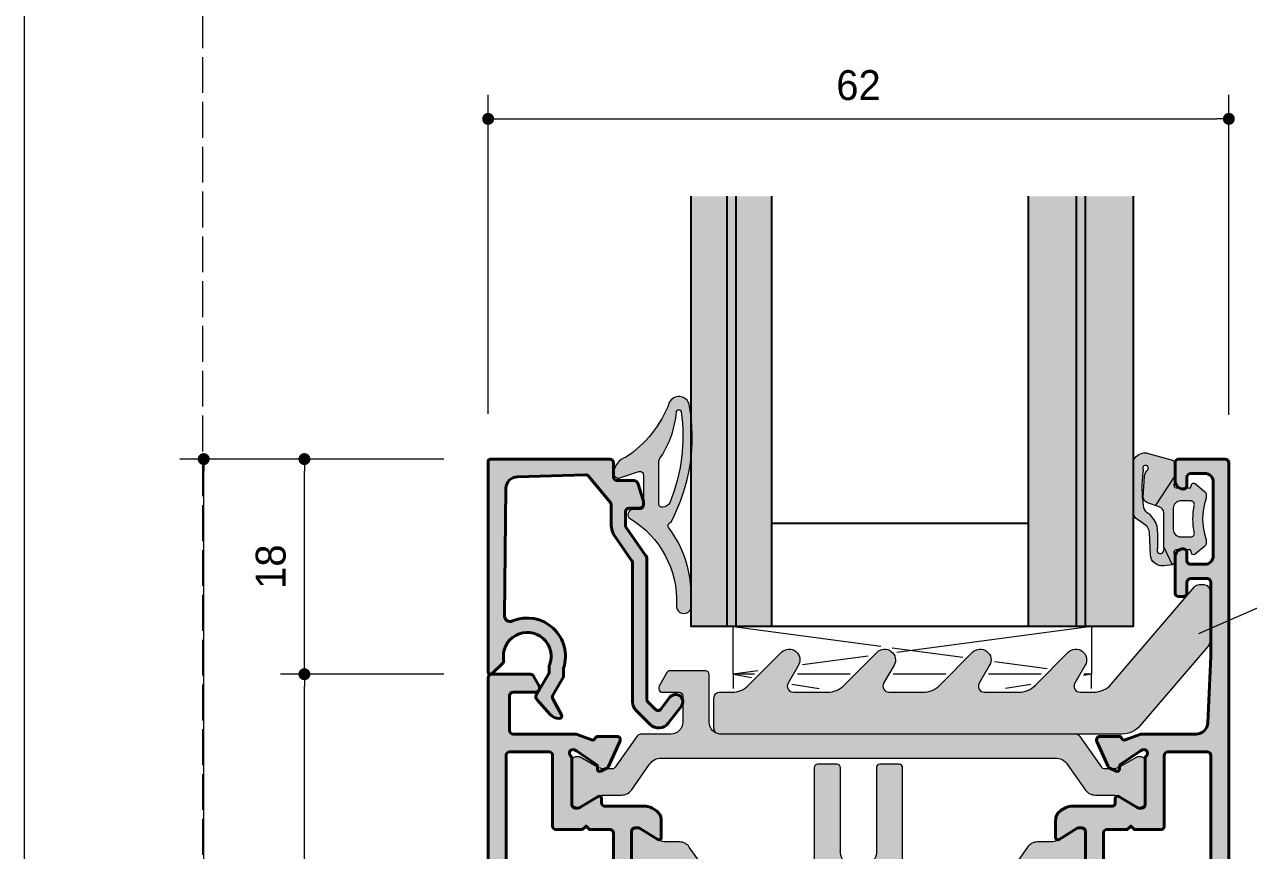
# Model space of a CAD drawing. Header units: millimetres. Extents: x -576 to 4430, y -1196 to 2690.
# Drawn here: x 260 to 362.5, y -1048.1 to -979 of the extents above; entities that cross this region are included whole.
import ezdxf

# ---------------------------------------------------------------- set-up
doc = ezdxf.new("R2010")
doc.units = ezdxf.units.MM
doc.header["$LTSCALE"] = 0.25
doc.header["$MEASUREMENT"] = 0
doc.linetypes.add('ACAD_ISO02W100', pattern=[15, 12, -3])
doc.layers.get('0').update_dxf_attribs({"lineweight": 5})
doc.layers.get('Defpoints').update_dxf_attribs({"lineweight": 5})
for name, color, linetype, lineweight in [('01_Accessories', 102, 'Continuous', 9), ('01_Aluminum', 4, 'Continuous', 40), ('01_Dimension', 251, 'Continuous', 9), ('01_Fill Glass', 254, 'Continuous', 0), ('01_Fill Plastic', 253, 'Continuous', 0), ('01_Fill Polyamide', 10, 'Continuous', 0), ('01_Glazing', 6, 'Continuous', 25), ('01_Plastic', 3, 'Continuous', 20), ('01_Polyamide', 201, 'Continuous', 20)]:
    doc.layers.add(name, color=color, linetype=linetype, lineweight=lineweight)
doc.layers.add('01_Fill 2°material', color=7, linetype='Continuous', lineweight=0, true_color=0xbfbfbf)
doc.layers.add('01_Fill Aluminum', color=7, linetype='Continuous', lineweight=0, true_color=0xdcdcdc)
doc.layers.add('02_Block Frame', color=7, linetype='Continuous', lineweight=5, true_color=0xe2001a, plot=False)
doc.layers.add('GOMMA', color=3, linetype='Continuous')
doc.layers.add('VETRO', color=6, linetype='Continuous')
doc.styles.add('Aluk Text', font='GOTHIC.TTF')
doc.dimstyles.new('ALUK Manual 1-1', dxfattribs={"dimtxt": 2.5, "dimasz": 1, "dimexe": 2, "dimexo": 4, "dimgap": 1.5, "dimtad": 3, "dimdec": 1, "dimdsep": 46, "dimtxsty": 'Aluk Text', "dimblk": 'DOT', "dimcen": 0, "dimclrd": 256, "dimclre": 256, "dimclrt": 2, "dimaunit": 1, "dimadec": 0, "dimazin": 0, "dimtfac": 0.7, "dimtdec": 1, "dimtmove": 0, "dimatfit": 3, "dimldrblk": 'DOT', "dimfxl": 1, "dimtolj": 2, "dimlwd": -1, "dimlwe": -1, "dimarcsym": 0})

# ---------------------------------------------------------------- blocks, each defined once
blk = doc.blocks.new('U10140')
at = {"layer": '01_Fill Aluminum', "ltscale": 0.25}
h = blk.add_hatch(color=256, dxfattribs=at)
h.dxf.hatch_style = 1
h.paths.add_polyline_path([(28.2, -8.5), (27.9, -8.2), (28.2, -7.9), (28.2, -2.75, -0.400839), (29.15, -1.75), (34.7, -1.5), (35.4, -1.5, -0.414214), (35.7, -1.8), (35.7, -3.7, 0.414214), (36, -4), (38.1, -4, 0.414214), (38.4, -3.7), (38.4, -3, 0.414214), (38.1, -2.7), (37.2, -2.7, -0.414214), (36.9, -2.4), (36.9, -1.8, -0.414214), (37.2, -1.5), (53.7, -1.5, -0.414214), (54, -1.8), (54, -2.4, -0.414214), (53.7, -2.7), (52.8, -2.7, 0.414214), (52.5, -3), (52.5, -3.7, 0.414214), (52.8, -4), (56.4, -4, 0.414214), (56.7, -3.7), (56.7, -3.3, 0.414214), (56.4, -3), (55.5, -3, -0.414214), (55.2, -2.7), (55.2, -2, -0.414214), (55.5, -1.7), (56.25, -1.7, 0.267949), (56.51, -1.55, -0.267949), (56.77, -1.4), (61.23, -1.4, -0.267949), (61.49, -1.55, 0.267949), (61.75, -1.7), (62.5, -1.7, -0.414214), (62.8, -2), (62.8, -2.7, -0.414214), (62.5, -3), (61.6, -3, 0.414214), (61.3, -3.3), (61.3, -3.7, 0.414214), (61.6, -4), (63.7, -4, 0.414214), (64, -3.7), (64, -0.5, 0.414214), (63.5, 0), (0.3, 0, 0.414214), (0, -0.3), (0, -3.55, 0.267949), (0.15, -3.81), (0.93, -4.26, 0.131652), (1.08, -4.3, 0.569051), (1.5, -4), (1.5, -2.1, -0.414214), (1.8, -1.8), (4.7, -1.8, -0.414214), (5, -2.1), (5, -7.27, 0.086513), (5.02, -7.37), (5.49, -8.67, -0.392793), (5.36, -8.97), (5.34, -8.97, 0.294413), (5.21, -9.19), (5.2, -10.76, 0.548619), (5.62, -11.04), (7.73, -10.09, 0.177976), (7.87, -9.95), (8.11, -9.44, 0.717549), (7.87, -9.15, -0.329769), (7.53, -9.03), (6.41, -7.4), (6.33, -7.22, -0.855531), (6.82, -6.9, 0.213411), (7.05, -7), (10.9, -7, -0.414214), (11.2, -7.3), (11.2, -7.61), (10.23, -9.2, 0.585524), (10.4, -9.5), (10.75, -9.5, -0.414214), (11.05, -9.8), (11.05, -13.21, 0.181148), (11.3, -13.87, 0.307022), (12.22, -14.5), (13.65, -14.5, 0.585524), (13.82, -14.2), (12.85, -12.61), (12.85, -12.3, -0.414214), (13.15, -12), (17, -12, 0.213411), (17.23, -11.9, -0.85546), (17.72, -12.22), (17.64, -12.4), (16.52, -14.03, -0.267949), (16.25, -14.16), (16.13, -14.15, 0.57735), (15.94, -14.44), (16.18, -14.95, 0.177976), (16.32, -15.09), (18.43, -16.04, 0.544467), (18.85, -15.76), (18.84, -14.19, 0.303984), (18.7, -13.97, -0.402738), (18.56, -13.67), (19.09, -12.2, -0.316363), (19.38, -12), (26.2, -12, -0.414214), (26.7, -12.5, 0.414214), (27.2, -13), (27.7, -13, 0.414214), (28.2, -12.5)])
h.paths.add_polyline_path([(26.4, -10.5), (13.3, -10.5, -0.414214), (13, -10.2), (13, -8.5), (12.7, -8.2), (13, -7.9), (13, -5.7, 0.414214), (12.7, -5.4), (6.8, -5.4, -0.414214), (6.5, -5.1), (6.5, -1.8, -0.414214), (6.8, -1.5), (26.4, -1.5, -0.414214), (26.7, -1.8), (26.7, -10.2, -0.414214)], flags=16)
h.paths.add_polyline_path([(64, -58.3, 0.414214), (63.7, -58), (61.6, -58, 0.414214), (61.3, -58.3), (61.3, -58.7, 0.414214), (61.6, -59), (62.5, -59, -0.414214), (62.8, -59.3), (62.8, -60, -0.414214), (62.5, -60.3), (61.75, -60.3, 0.267949), (61.49, -60.45, -0.267949), (61.23, -60.6), (56.77, -60.6, -0.267949), (56.51, -60.45, 0.267949), (56.25, -60.3), (55.5, -60.3, -0.414214), (55.2, -60), (55.2, -59.3, -0.414214), (55.5, -59), (56.4, -59, 0.414214), (56.7, -58.7), (56.7, -58.3, 0.414214), (56.4, -58), (52.8, -58, 0.414214), (52.5, -58.3), (52.5, -59, 0.414214), (52.8, -59.3), (53.7, -59.3, -0.414214), (54, -59.6), (54, -60.2, -0.414214), (53.7, -60.5), (37.2, -60.5, -0.414214), (36.9, -60.2), (36.9, -59.6, -0.414214), (37.2, -59.3), (38.1, -59.3, 0.414214), (38.4, -59), (38.4, -58.3, 0.414214), (38.1, -58), (36, -58, 0.414214), (35.7, -58.3), (35.7, -60.2, -0.414214), (35.4, -60.5), (34.7, -60.5), (29.15, -60.25, -0.400839), (28.2, -59.25), (28.2, -54.1), (27.9, -53.8), (28.2, -53.5), (28.2, -49.5, 0.414214), (27.7, -49), (27.2, -49, 0.414214), (26.7, -49.5, -0.414214), (26.2, -50), (19.38, -50, -0.316363), (19.09, -49.8), (18.56, -48.33, -0.392793), (18.69, -48.03), (18.7, -48.03, 0.294413), (18.84, -47.81), (18.85, -46.24, 0.548619), (18.43, -45.96), (16.32, -46.91, 0.177976), (16.18, -47.05), (15.94, -47.56, 0.717549), (16.18, -47.85, -0.329769), (16.52, -47.97), (17.64, -49.6), (17.72, -49.78, -0.855531), (17.23, -50.1, 0.213411), (17, -50), (13.15, -50, -0.414214), (12.85, -49.7), (12.85, -49.39), (13.82, -47.8, 0.585524), (13.65, -47.5), (12.22, -47.5, 0.307022), (11.3, -48.13, 0.181148), (11.05, -48.79), (11.05, -52.2, -0.414214), (10.75, -52.5), (10.4, -52.5, 0.585524), (10.23, -52.8), (11.2, -54.39), (11.2, -54.7, -0.414214), (10.9, -55), (7.05, -55, 0.213411), (6.82, -55.1, -0.85546), (6.33, -54.78), (6.41, -54.6), (7.53, -52.97, -0.267949), (7.8, -52.84), (7.92, -52.85, 0.57735), (8.11, -52.56), (7.87, -52.05, 0.177976), (7.73, -51.91), (5.62, -50.96, 0.544467), (5.2, -51.24), (5.21, -52.81, 0.303984), (5.35, -53.03, -0.402738), (5.49, -53.33), (5.02, -54.63, 0.086513), (5, -54.73), (5, -59.25, -0.400839), (4.05, -60.25), (-1.5, -60.5), (-7.7, -60.5, -0.414214), (-8, -60.2), (-8, -58.8, -0.414214), (-7.7, -58.5), (-6.8, -58.5, 0.414214), (-6.5, -58.2), (-6.5, -57.8, 0.414214), (-6.8, -57.5), (-9.8, -57.5, 0.414214), (-10.5, -58.2, 0.414214), (-10.2, -58.5), (-9.5, -58.5, -0.414214), (-9.2, -58.8), (-9.2, -60, -0.414214), (-9.9, -60.7), (-16.1, -60.7, -0.414214), (-16.8, -60), (-16.8, -58.8, -0.414214), (-16.5, -58.5), (-15.8, -58.5, 0.414214), (-15.5, -58.2, 0.414214), (-16.2, -57.5), (-17.7, -57.5, 0.414214), (-18, -57.8), (-18, -61.7, 0.414214), (-17.7, -62), (63.5, -62, 0.414214), (64, -61.5)])
h.paths.add_polyline_path([(26.4, -60.5), (6.8, -60.5, -0.414214), (6.5, -60.2), (6.5, -56.9, -0.414214), (6.8, -56.6), (12.7, -56.6, 0.414214), (13, -56.3), (13, -54.1), (12.7, -53.8), (13, -53.5), (13, -51.8, -0.414214), (13.3, -51.5), (26.4, -51.5, -0.414214), (26.7, -51.8), (26.7, -60.2, -0.414214)], flags=16)
at = {"layer": '01_Fill Polyamide', "ltscale": 0.25}
h = blk.add_hatch(color=256, dxfattribs=at)
h.dxf.hatch_style = 1
h.paths.add_polyline_path([(7.01, -14.5, -0.243523), (7.52, -13.52), (9.69, -11.99, 0.243523), (10.11, -11.17), (10.11, -9.71, -0.131571), (10.27, -9.11), (11.08, -7.71, 0.131571), (11.11, -7.61), (11.11, -7.4, 0.414214), (10.71, -7), (7.31, -7, 0.414214), (6.91, -7.4), (6.91, -7.61, 0.131571), (6.94, -7.71), (7.75, -9.11, -0.131571), (7.91, -9.71), (7.91, -10.4, -0.243523), (7.78, -10.64), (5.22, -12.45, 0.243523), (5.01, -12.86), (5.01, -15.3, -0.414214), (4.01, -16.3), (1.81, -16.3, -0.414214), (1.51, -16), (1.51, -14.6, 0.474297), (1.15, -14.31, 0.183081), (0.94, -14.34), (-0.14, -14.96, 0.267949), (-0.29, -15.22), (-0.29, -18.2, 0.414214), (0.01, -18.5), (4.01, -18.5, -0.414214), (5.01, -19.5), (5.01, -49.14, 0.243523), (5.22, -49.55), (7.78, -51.36, -0.243523), (7.91, -51.6), (7.91, -52.29, -0.131571), (7.75, -52.89), (6.94, -54.29, 0.131571), (6.91, -54.39), (6.91, -54.6, 0.414214), (7.31, -55), (10.71, -55, 0.414214), (11.11, -54.6), (11.11, -54.39, 0.131571), (11.08, -54.29), (10.27, -52.89, -0.131571), (10.11, -52.29), (10.11, -50.83, 0.243523), (9.69, -50.01), (7.52, -48.48, -0.243523), (7.01, -47.5)])
h = blk.add_hatch(color=256, dxfattribs=at)
h.dxf.hatch_style = 1
h.paths.add_polyline_path([(18.93, -18.07, 0.243523), (18.51, -17.25), (16.16, -15.59, -0.243523), (16.03, -15.35), (16.03, -14.89, -0.131571), (16.2, -14.29), (17.11, -12.71, 0.131571), (17.13, -12.61), (17.13, -12.4, 0.414214), (16.73, -12), (13.33, -12, 0.414214), (12.93, -12.4), (12.93, -12.61, 0.131571), (12.96, -12.71), (13.87, -14.29, -0.131571), (14.03, -14.89), (14.03, -16.02, 0.243523), (14.46, -16.84), (16.61, -18.36, -0.243523), (17.03, -19.17), (17.03, -26.3, -0.414214), (16.03, -27.3), (7.83, -27.3, 0.414214), (7.53, -27.6), (7.53, -29.2, 0.414214), (7.83, -29.5), (14.93, -29.5, -0.414214), (15.93, -30.5), (15.93, -31.5, -0.414214), (14.93, -32.5), (7.83, -32.5, 0.414214), (7.53, -32.8), (7.53, -34.4, 0.414214), (7.83, -34.7), (16.03, -34.7, -0.414214), (17.03, -35.7), (17.03, -42.83, -0.243523), (16.61, -43.64), (14.46, -45.16, 0.243523), (14.03, -45.98), (14.03, -47.11, -0.131571), (13.87, -47.71), (12.96, -49.29, 0.131571), (12.93, -49.39), (12.93, -49.6, 0.414214), (13.33, -50), (16.73, -50, 0.414214), (17.13, -49.6), (17.13, -49.39, 0.131571), (17.11, -49.29), (16.2, -47.71, -0.131571), (16.03, -47.11), (16.03, -46.65, -0.243523), (16.16, -46.41), (18.51, -44.75, 0.243523), (18.93, -43.93), (18.93, -31.38, 0.198912), (18.91, -31.31), (18.66, -31.07, -0.414214), (18.66, -30.93), (18.91, -30.69, 0.198912), (18.93, -30.62)])
at = {"layer": '01_Aluminum'}
for points in [[(38.4, -3, 0.414214), (38.1, -2.7), (37.2, -2.7, -0.414214), (36.9, -2.4), (36.9, -1.8, -0.414214), (37.2, -1.5), (53.7, -1.5, -0.414214), (54, -1.8), (54, -2.4, -0.414214), (53.7, -2.7), (52.8, -2.7, 0.414214), (52.5, -3), (52.5, -3.7, 0.414214), (52.8, -4), (56.4, -4, 0.414214), (56.7, -3.7), (56.7, -3.3, 0.414214), (56.4, -3), (55.5, -3, -0.414214), (55.2, -2.7), (55.2, -2, -0.414214), (55.5, -1.7), (56.25, -1.7, 0.267949), (56.51, -1.55, -0.267949), (56.77, -1.4), (61.23, -1.4, -0.267949), (61.49, -1.55, 0.267949), (61.75, -1.7), (62.5, -1.7, -0.414214), (62.8, -2), (62.8, -2.7, -0.414214), (62.5, -3), (61.6, -3, 0.414214), (61.3, -3.3), (61.3, -3.7, 0.414214), (61.6, -4), (63.7, -4, 0.414214), (64, -3.7), (64, -0.5, 0.414214), (63.5, 0), (0.3, 0, 0.414214), (0, -0.3), (0, -3.55, 0.267949), (0.15, -3.81), (0.93, -4.26, 0.131652), (1.08, -4.3), (1.2, -4.3, 0.414214), (1.5, -4), (1.5, -2.1, -0.414214), (1.8, -1.8), (4.7, -1.8, -0.414214), (5, -2.1), (5, -7.27, 0.086513), (5.02, -7.37), (5.49, -8.67, -0.392793), (5.36, -8.97), (5.34, -8.97, 0.294413), (5.21, -9.19), (5.2, -10.76, 0.548619), (5.62, -11.04), (7.73, -10.09, 0.177976), (7.87, -9.95), (8.11, -9.44, 0.57735), (7.92, -9.15), (7.8, -9.16, -0.267949), (7.53, -9.03), (6.41, -7.4), (6.33, -7.22, -0.85546), (6.82, -6.9, 0.213411), (7.05, -7), (10.9, -7, -0.414214), (11.2, -7.3), (11.2, -7.52, -0.137872), (11.16, -7.68), (10.23, -9.2, 0.585524), (10.4, -9.5), (10.75, -9.5, -0.414214), (11.05, -9.8), (11.05, -13.21, 0.137872), (11.2, -13.73), (11.37, -14.02, 0.261413), (12.22, -14.5), (13.65, -14.5, 0.585524), (13.82, -14.2), (12.89, -12.68, -0.137872), (12.85, -12.52), (12.85, -12.3, -0.414214), (13.15, -12), (17, -12, 0.213411), (17.23, -11.9, -0.85546), (17.72, -12.22), (17.64, -12.4), (16.52, -14.03, -0.267949), (16.25, -14.16), (16.13, -14.15, 0.57735), (15.94, -14.44), (16.18, -14.95, 0.177976), (16.32, -15.09), (18.43, -16.04, 0.548619), (18.85, -15.76), (18.84, -14.19, 0.294413), (18.7, -13.97), (18.69, -13.97, -0.392793), (18.56, -13.67), (19.09, -12.2, -0.316363), (19.38, -12), (26.2, -12, -0.414214), (26.7, -12.5, 0.414214), (27.2, -13), (27.7, -13, 0.414214), (28.2, -12.5), (28.2, -8.5), (27.9, -8.2), (28.2, -7.9), (28.2, -2.75, -0.400839), (29.15, -1.75), (34.7, -1.5), (35.4, -1.5, -0.414214), (35.7, -1.8), (35.7, -3.7, 0.414214), (36, -4), (38.1, -4, 0.414214), (38.4, -3.7)], [(13, -7.9), (13, -5.7, 0.414214), (12.7, -5.4), (6.8, -5.4, -0.414214), (6.5, -5.1), (6.5, -1.8, -0.414214), (6.8, -1.5), (26.4, -1.5, -0.414214), (26.7, -1.8), (26.7, -10.2, -0.414214), (26.4, -10.5), (13.3, -10.5, -0.414214), (13, -10.2), (13, -8.5), (12.7, -8.2)], [(36.9, -60.2, 0.414214), (37.2, -60.5), (53.7, -60.5, 0.414214), (54, -60.2), (54, -59.6, 0.414214), (53.7, -59.3), (52.8, -59.3, -0.414214), (52.5, -59), (52.5, -58.3, -0.414214), (52.8, -58), (56.4, -58, -0.414214), (56.7, -58.3), (56.7, -58.7, -0.414214), (56.4, -59), (55.5, -59, 0.414214), (55.2, -59.3), (55.2, -60, 0.414214), (55.5, -60.3), (56.25, -60.3, -0.267949), (56.51, -60.45, 0.267949), (56.77, -60.6), (61.23, -60.6, 0.267949), (61.49, -60.45, -0.267949), (61.75, -60.3), (62.5, -60.3, 0.414214), (62.8, -60), (62.8, -59.3, 0.414214), (62.5, -59), (61.6, -59, -0.414214), (61.3, -58.7), (61.3, -58.3, -0.414214), (61.6, -58), (63.7, -58, -0.414214), (64, -58.3), (64, -61.5, -0.414214), (63.5, -62), (-17.7, -62, -0.414214), (-18, -61.7), (-18, -57.8, -0.414214), (-17.7, -57.5), (-16.2, -57.5, -0.414214), (-15.5, -58.2, -0.414214), (-15.8, -58.5), (-16.5, -58.5, 0.414214), (-16.8, -58.8), (-16.8, -60, 0.414214), (-16.1, -60.7), (-9.9, -60.7, 0.414214), (-9.2, -60), (-9.2, -58.8, 0.414214), (-9.5, -58.5), (-10.2, -58.5, -0.414214), (-10.5, -58.2, -0.414214), (-9.8, -57.5), (-6.8, -57.5, -0.414214), (-6.5, -57.8), (-6.5, -58.2, -0.414214), (-6.8, -58.5), (-7.7, -58.5, 0.414214), (-8, -58.8), (-8, -60.2, 0.414214), (-7.7, -60.5), (-1.5, -60.5), (4.05, -60.25, 0.400839), (5, -59.25), (5, -54.73, -0.086513), (5.02, -54.63), (5.49, -53.33, 0.392793), (5.36, -53.03), (5.34, -53.03, -0.294413), (5.21, -52.81), (5.2, -51.24, -0.548619), (5.62, -50.96), (7.73, -51.91, -0.177976), (7.87, -52.05), (8.11, -52.56, -0.57735), (7.92, -52.85), (7.8, -52.84, 0.267949), (7.53, -52.97), (6.41, -54.6), (6.33, -54.78, 0.85546), (6.82, -55.1, -0.213411), (7.05, -55), (10.9, -55, 0.414214), (11.2, -54.7), (11.2, -54.48, 0.137872), (11.16, -54.32), (10.23, -52.8, -0.585524), (10.4, -52.5), (10.75, -52.5, 0.414214), (11.05, -52.2), (11.05, -48.79, -0.137872), (11.2, -48.27), (11.37, -47.98, -0.261413), (12.22, -47.5), (13.65, -47.5, -0.585524), (13.82, -47.8), (12.89, -49.32, 0.137872), (12.85, -49.48), (12.85, -49.7, 0.414214), (13.15, -50), (17, -50, -0.213411), (17.23, -50.1, 0.85546), (17.72, -49.78), (17.64, -49.6), (16.52, -47.97, 0.267949), (16.25, -47.84), (16.13, -47.85, -0.57735), (15.94, -47.56), (16.18, -47.05, -0.177976), (16.32, -46.91), (18.43, -45.96, -0.548619), (18.85, -46.24), (18.84, -47.81, -0.294413), (18.7, -48.03), (18.69, -48.03, 0.392793), (18.56, -48.33), (19.09, -49.8, 0.316363), (19.38, -50), (26.2, -50, 0.414214), (26.7, -49.5, -0.414214), (27.2, -49), (27.7, -49, -0.414214), (28.2, -49.5), (28.2, -53.5), (27.9, -53.8), (28.2, -54.1), (28.2, -59.25, 0.400839), (29.15, -60.25), (34.7, -60.5), (35.4, -60.5, 0.414214), (35.7, -60.2), (35.7, -58.3, -0.414214), (36, -58), (38.1, -58, -0.414214), (38.4, -58.3), (38.4, -59, -0.414214), (38.1, -59.3), (37.2, -59.3, 0.414214), (36.9, -59.6)], [(6.5, -60.2, 0.414214), (6.8, -60.5), (26.4, -60.5, 0.414214), (26.7, -60.2), (26.7, -51.8, 0.414214), (26.4, -51.5), (13.3, -51.5, 0.414214), (13, -51.8), (13, -53.5), (12.7, -53.8), (13, -54.1), (13, -56.3, -0.414214), (12.7, -56.6), (6.8, -56.6, 0.414214), (6.5, -56.9)]]:
    blk.add_lwpolyline(points, format="xyb", close=True, dxfattribs=at)
at = {"layer": '01_Polyamide'}
for points in [[(9.69, -11.99), (7.52, -13.52, 0.243523), (7.01, -14.5), (7.01, -47.5, 0.243523), (7.52, -48.48), (9.69, -50.01, -0.243523), (10.11, -50.83), (10.11, -52.29, 0.131571), (10.27, -52.89), (11.08, -54.29, -0.131571), (11.11, -54.39), (11.11, -54.6, -0.414214), (10.71, -55), (7.31, -55, -0.414214), (6.91, -54.6), (6.91, -54.39, -0.131571), (6.94, -54.29), (7.75, -52.89, 0.131571), (7.91, -52.29), (7.91, -51.6, 0.243523), (7.78, -51.36), (5.22, -49.55, -0.243523), (5.01, -49.14), (5.01, -19.5, 0.414214), (4.01, -18.5), (0.01, -18.5, -0.414214), (-0.29, -18.2), (-0.29, -15.22, -0.267949), (-0.14, -14.96), (0.94, -14.34, -0.131652), (1.09, -14.3), (1.21, -14.3, -0.414214), (1.51, -14.6), (1.51, -16, 0.414214), (1.81, -16.3), (4.01, -16.3, 0.414214), (5.01, -15.3), (5.01, -12.86, -0.243523), (5.22, -12.45), (7.78, -10.64, 0.243523), (7.91, -10.4), (7.91, -9.71, 0.131571), (7.75, -9.11), (6.94, -7.71, -0.131571), (6.91, -7.61), (6.91, -7.4, -0.414214), (7.31, -7), (10.71, -7, -0.414214), (11.11, -7.4), (11.11, -7.61, -0.131571), (11.08, -7.71), (10.27, -9.11, 0.131571), (10.11, -9.71), (10.11, -11.17, -0.243523)], [(15.93, -30.5, 0.414214), (14.93, -29.5), (7.83, -29.5, -0.414214), (7.53, -29.2), (7.53, -27.6, -0.414214), (7.83, -27.3), (16.03, -27.3, 0.414214), (17.03, -26.3), (17.03, -19.17, 0.243523), (16.61, -18.36), (14.46, -16.84, -0.243523), (14.03, -16.02), (14.03, -14.89, 0.131571), (13.87, -14.29), (12.96, -12.71, -0.131571), (12.93, -12.61), (12.93, -12.4, -0.414214), (13.33, -12), (16.73, -12, -0.414214), (17.13, -12.4), (17.13, -12.61, -0.131571), (17.11, -12.71), (16.2, -14.29, 0.131571), (16.03, -14.89), (16.03, -15.35, 0.243523), (16.16, -15.59), (18.51, -17.25, -0.243523), (18.93, -18.07), (18.93, -30.62, -0.198912), (18.91, -30.69), (18.66, -30.93, 0.414214), (18.66, -31.07), (18.91, -31.31, -0.198912), (18.93, -31.38), (18.93, -43.93, -0.243523), (18.51, -44.75), (16.16, -46.41, 0.243523), (16.03, -46.65), (16.03, -47.11, 0.131571), (16.2, -47.71), (17.11, -49.29, -0.131571), (17.13, -49.39), (17.13, -49.6, -0.414214), (16.73, -50), (13.33, -50, -0.414214), (12.93, -49.6), (12.93, -49.39, -0.131571), (12.96, -49.29), (13.87, -47.71, 0.131571), (14.03, -47.11), (14.03, -45.98, -0.243523), (14.46, -45.16), (16.61, -43.64, 0.243523), (17.03, -42.83), (17.03, -35.7, 0.414214), (16.03, -34.7), (7.83, -34.7, -0.414214), (7.53, -34.4), (7.53, -32.8, -0.414214), (7.83, -32.5), (14.93, -32.5, 0.414214), (15.93, -31.5)]]:
    blk.add_lwpolyline(points, format="xyb", close=True, dxfattribs=at)
blk = doc.blocks.new('V09050')
at = {"layer": '01_Fill Plastic'}
blk.add_hatch(color=256, dxfattribs=at).paths.add_polyline_path([(0.78, -5.64, 0.178558), (0.9, -5.32), (0.9, -1, 0.414214), (0.4, -0.5), (0.01, -0.5, 0.219427), (-0.37, -0.68), (-7.31, -8.8, -0.219427), (-8.83, -9.5), (-9.95, -9.5, -0.57735), (-10.39, -8.75), (-9.52, -7.25, 0.876976), (-10.94, -6.16), (-13.69, -8.91, -0.198912), (-15.1, -9.5), (-17.95, -9.5, -0.57735), (-18.39, -8.75), (-17.52, -7.25, 0.876976), (-18.94, -6.16), (-21.69, -8.91, -0.198912), (-23.1, -9.5), (-25.95, -9.5, -0.57735), (-26.39, -8.75), (-25.52, -7.25, 0.876976), (-26.94, -6.16), (-29.69, -8.91, -0.198912), (-31.1, -9.5), (-33.95, -9.5, -0.57735), (-34.39, -8.75), (-33.52, -7.25, 0.876976), (-34.94, -6.16), (-37.69, -8.91, -0.198912), (-39.1, -9.5), (-40.1, -9.5, 0.414214), (-40.6, -10), (-40.6, -12.5, 0.414214), (-40.1, -13), (-6.43, -13, 0.219427), (-4.91, -12.3)])
at = {"layer": '01_Plastic'}
blk.add_lwpolyline([(-40.6, -10, -0.414214), (-40.1, -9.5), (-39.1, -9.5, 0.198912), (-37.69, -8.91), (-34.94, -6.16, -0.876976), (-33.52, -7.25), (-34.39, -8.75, 0.57735), (-33.95, -9.5), (-31.1, -9.5, 0.198912), (-29.69, -8.91), (-26.94, -6.16, -0.876976), (-25.52, -7.25), (-26.39, -8.75, 0.57735), (-25.95, -9.5), (-23.1, -9.5, 0.198912), (-21.69, -8.91), (-18.94, -6.16, -0.876976), (-17.52, -7.25), (-18.39, -8.75, 0.57735), (-17.95, -9.5), (-15.1, -9.5, 0.198912), (-13.69, -8.91), (-10.94, -6.16, -0.876976), (-9.52, -7.25), (-10.39, -8.75, 0.57735), (-9.95, -9.5), (-8.83, -9.5, 0.219427), (-7.31, -8.8), (-0.37, -0.68, -0.219427), (0.01, -0.5), (0.4, -0.5, -0.414214), (0.9, -1), (0.9, -5.32, -0.178558), (0.78, -5.64), (-4.91, -12.3, -0.219427), (-6.43, -13), (-40.1, -13, -0.414214), (-40.6, -12.5)], format="xyb", close=True, dxfattribs=at)
blk = doc.blocks.new('N10822')
at = {"layer": '01_Fill Aluminum', "ltscale": 0.25}
h = blk.add_hatch(color=256, dxfattribs=at)
h.dxf.hatch_style = 1
h.paths.add_polyline_path([(18.3, 0.1, 0.414214), (18.1, 0.3), (0.5, 0.3, 0.668179), (0.36, -0.04), (1.23, -0.92, 0.239713), (1.49, -1, -1.314619), (1.05, -4.83, 0.096472), (0.94, -4.81), (0.5, -4.81, -0.131652), (0.35, -4.77), (-1.45, -3.73, 0.32492), (-1.8, -3.77), (-3.06, -4.9, 0.221443), (-3.39, -5.68, 0.543658), (-3.1, -5.84), (-1.75, -5.11, -0.260828), (-1.45, -5.11), (0.03, -5.97, 0.131652), (0.18, -6.01), (0.73, -6.01, -0.077954), (0.82, -6.02, 0.639471), (4.76, -1.75, -0.535663), (5.22, -1.06), (15.84, -1.19, -0.402203), (16.83, -2.16), (16.99, -7.85, -0.237824), (16.88, -8.1), (14.69, -9.93, -0.175595), (14.5, -10), (12.9, -10, 0.153915), (11.76, -10.36), (9.83, -11.71, -0.153915), (9.54, -11.8), (-2.02, -11.8, 0.198912), (-2.73, -12.09), (-3.9, -13.27, 0.457988), (-3.79, -14.78), (-2.36, -15.88, 1), (-1.63, -14.92), (-2.62, -14.16, -0.452966), (-2.65, -13.71), (-2.03, -13.09, -0.198912), (-1.81, -13), (9.92, -13, 0.153915), (10.21, -12.91), (12.57, -11.25, -0.153915), (12.75, -11.2), (13.9, -11.2, -0.414214), (14.2, -11.5), (14.2, -12.4, 0.414214), (14.5, -12.7), (14.77, -12.7, 0.078702), (14.86, -12.69), (16.29, -12.22, 0.32492), (16.5, -11.93), (16.5, -10.5, -0.414214), (16.8, -10.2), (18, -10.2, 0.414214), (18.3, -9.9)])
at = {"layer": '01_Aluminum'}
blk.add_lwpolyline([(0.82, -6.02, 0.077954), (0.73, -6.01), (0.18, -6.01, -0.131652), (0.03, -5.97), (-1.45, -5.11, 0.260828), (-1.75, -5.11), (-3.1, -5.84, -0.568509), (-3.39, -5.67), (-3.39, -5.65, -0.212557), (-3.06, -4.9), (-1.8, -3.77, -0.32492), (-1.45, -3.73), (0.35, -4.77, 0.131652), (0.5, -4.81), (0.94, -4.81, -0.096472), (1.05, -4.83, 1.314619), (1.49, -1, -0.239713), (1.23, -0.92), (0.36, -0.04, -0.668179), (0.5, 0.3), (18.1, 0.3, -0.414214), (18.3, 0.1), (18.3, -9.9, -0.414216), (18, -10.2), (16.8, -10.2, 0.414214), (16.5, -10.5), (16.5, -11.93, -0.32492), (16.29, -12.22), (14.86, -12.69, -0.078702), (14.77, -12.7), (14.5, -12.7, -0.414214), (14.2, -12.4), (14.2, -11.5, 0.414214), (13.9, -11.2), (12.75, -11.2, 0.153915), (12.57, -11.25), (10.21, -12.91, -0.153915), (9.92, -13), (-1.81, -13, 0.198912), (-2.03, -13.09), (-2.65, -13.71, 0.452966), (-2.62, -14.16), (-1.63, -14.92, -1), (-2.36, -15.88), (-3.79, -14.78, -0.457988), (-3.9, -13.27), (-2.73, -12.09, -0.198912), (-2.02, -11.8), (9.54, -11.8, 0.153915), (9.83, -11.71), (11.76, -10.36, -0.153915), (12.9, -10), (14.5, -10, 0.175595), (14.69, -9.93), (16.88, -8.1, 0.237824), (16.99, -7.85), (16.83, -2.16, 0.402203), (15.84, -1.19), (5.23, -1.06, 0.542071), (4.76, -1.75, -0.639471)], format="xyb", close=True, dxfattribs=at)
blk = doc.blocks.new('809120')
at = {"layer": '01_Fill Plastic', "ltscale": 0.25}
h = blk.add_hatch(color=256, dxfattribs=at)
h.dxf.hatch_style = 1
h.paths.add_polyline_path([(-9.32, -2.78, 1.248095), (-9.27, -3.97, 0.180641), (-2.91, -2.16, -0.571388), (-2.39, -2.31, 0.168668), (7.45, -3.84, 0.698506), (7.61, -2.17, -0.159099), (3.03, 1.47, 0.302817), (1.73, 2.5, 0.536771), (1.31, 1.97), (1.84, 0.39, -0.511773), (1.55, 0), (-1.05, 0, -0.414214), (-1.35, 0.3), (-1.35, 0.9, 0.752498), (-2.1, 1.11, -0.27203)])
h.paths.add_polyline_path([(-0.88, -1.3), (2.72, -1.3, -0.138334), (3.09, -1.49, 0.117417), (6.79, -2.77, -0.964685), (6.87, -3.15, -0.136865), (-0.77, -2.2, -0.234974), (-1.15, -1.61, -0.505344)], flags=16)
at = {"layer": '01_Plastic'}
for points in [[(-1.35, 0.9, 0.752498), (-2.1, 1.11, -0.27203), (-9.32, -2.78, 1.248095), (-9.27, -3.97, 0.180641), (-2.91, -2.16, -0.571388), (-2.39, -2.31, 0.168668), (7.45, -3.84, 0.698506), (7.61, -2.17, -0.159099), (3.03, 1.47, 0.302817), (1.73, 2.5, 0.536771), (1.31, 1.97), (1.84, 0.39, -0.511773), (1.55, 0), (-1.05, 0, -0.414214), (-1.35, 0.3)], [(6.87, -3.15, -0.136865), (-0.77, -2.2, -0.234974), (-1.15, -1.61, -0.505344), (-0.88, -1.3), (2.72, -1.3, -0.138334), (3.09, -1.49, 0.117417), (6.79, -2.77, -0.964685)]]:
    blk.add_lwpolyline(points, format="xyb", close=True, dxfattribs=at)
blk = doc.blocks.new('_Dot')
at = {"color": 0, "linetype": 'ByBlock', "lineweight": -2}
blk.add_line((-0.5, 0), (-1, 0), dxfattribs=at)
at = {"color": 0, "linetype": 'ByBlock', "const_width": 0.5}
blk.add_lwpolyline([(-0.25, 0, 1), (0.25, 0, 1)], format="xyb", close=True, dxfattribs=at)
blk = doc.blocks.new('*D357')
at = {"layer": '01_Dimension', "ltscale": 0.25, "transparency": 16777216}
for p, q in [((295.11, -1033.39), (281.43, -1033.39)), ((283.43, -1096.39), (283.43, -1034.39)), ((295.31, -1097.39), (281.43, -1097.39))]:
    blk.add_line(p, q, dxfattribs=at)
at = {"layer": 'Defpoints', "color": 0, "ltscale": 0.25, "transparency": 16777216}
for p in [(283.43, -1033.39), (299.11, -1033.39), (299.31, -1097.39)]:
    blk.add_point(p, dxfattribs=at)
at = {"layer": '01_Dimension', "ltscale": 0.25, "transparency": 16777216}
for p, rotation in [((283.43, -1033.39), 90), ((283.43, -1097.39), 270)]:
    blk.add_blockref('_Dot', p, dxfattribs=dict(at, rotation=rotation))
at = {"layer": '01_Dimension', "color": 2, "ltscale": 0.25, "transparency": 16777216, "insert": (280.62, -1065.39), "char_height": 2.5, "attachment_point": 5, "rotation": 90, "style": 'Aluk Text'}
blk.add_mtext('\\A2;64', dxfattribs=at)
blk = doc.blocks.new('*D358')
at = {"layer": '01_Dimension', "ltscale": 0.25, "transparency": 16777216}
for p, q in [((295.11, -1015.39), (281.43, -1015.39)), ((283.43, -1032.39), (283.43, -1016.39)), ((295.11, -1033.39), (281.43, -1033.39))]:
    blk.add_line(p, q, dxfattribs=at)
at = {"layer": 'Defpoints', "color": 0, "ltscale": 0.25, "transparency": 16777216}
for p in [(283.43, -1015.39), (299.11, -1015.39), (299.11, -1033.39)]:
    blk.add_point(p, dxfattribs=at)
at = {"layer": '01_Dimension', "ltscale": 0.25, "transparency": 16777216}
for p, rotation in [((283.43, -1015.39), 90), ((283.43, -1033.39), 270)]:
    blk.add_blockref('_Dot', p, dxfattribs=dict(at, rotation=rotation))
at = {"layer": '01_Dimension', "color": 2, "ltscale": 0.25, "transparency": 16777216, "insert": (280.62, -1024.39), "char_height": 2.5, "attachment_point": 5, "rotation": 90, "style": 'Aluk Text'}
blk.add_mtext('\\A2;18', dxfattribs=at)
blk = doc.blocks.new('*D359')
at = {"layer": '01_Dimension', "ltscale": 0.25, "transparency": 16777216}
for p, q in [((298.81, -1011.59), (298.81, -984.92)), ((360.81, -1011.69), (360.81, -984.92)), ((299.81, -986.92), (359.81, -986.92))]:
    blk.add_line(p, q, dxfattribs=at)
at = {"layer": 'Defpoints', "color": 0, "ltscale": 0.25, "transparency": 16777216}
for p in [(360.81, -986.92), (298.81, -1015.59), (360.81, -1015.69)]:
    blk.add_point(p, dxfattribs=at)
at = {"layer": '01_Dimension', "ltscale": 0.25, "transparency": 16777216, "rotation": 180}
blk.add_blockref('_Dot', (298.81, -986.92), dxfattribs=at)
at = {"layer": '01_Dimension', "ltscale": 0.25, "transparency": 16777216}
blk.add_blockref('_Dot', (360.81, -986.92), dxfattribs=at)
at = {"layer": '01_Dimension', "color": 2, "ltscale": 0.25, "transparency": 16777216, "insert": (329.81, -984.11), "char_height": 2.5, "attachment_point": 5, "style": 'Aluk Text'}
blk.add_mtext('\\A2;62', dxfattribs=at)
blk = doc.blocks.new('*D364')
at = {"layer": '01_Dimension', "ltscale": 0.25, "transparency": 16777216}
for p, q in [((295.01, -1015.39), (273, -1015.39)), ((275, -1113.59), (275, -1016.39)), ((303.61, -1114.59), (273, -1114.59))]:
    blk.add_line(p, q, dxfattribs=at)
at = {"layer": 'Defpoints', "color": 0, "ltscale": 0.25, "transparency": 16777216}
for p in [(275, -1015.39), (299.01, -1015.39), (307.61, -1114.59)]:
    blk.add_point(p, dxfattribs=at)
at = {"layer": '01_Dimension', "ltscale": 0.25, "transparency": 16777216}
for p, rotation in [((275, -1015.39), 90), ((275, -1114.59), 270)]:
    blk.add_blockref('_Dot', p, dxfattribs=dict(at, rotation=rotation))
at = {"layer": '01_Dimension', "color": 2, "ltscale": 0.25, "transparency": 16777216, "insert": (272.19, -1064.99), "char_height": 2.5, "attachment_point": 5, "rotation": 90, "style": 'Aluk Text'}
blk.add_mtext('\\A2;99', dxfattribs=at)
blk = doc.blocks.new('PAGE pari')
at = {"layer": '02_Block Frame'}
blk.add_lwpolyline([(0, 0), (0, 297), (210, 297), (210, 0)], close=True, dxfattribs=at)
at = {"layer": '02_Block Frame', "linetype": 'ACAD_ISO02W100'}
blk.add_lwpolyline([(14.93, 15), (14.93, 282), (191.93, 282), (191.93, 15)], close=True, dxfattribs=at)

msp = doc.modelspace()

# ---------------------------------------------------------------- hatches: boundary and pattern name
at = {"layer": '01_Fill 2°material', "ltscale": 0.25}
h = msp.add_hatch(color=256, dxfattribs=at)
h.dxf.hatch_style = 1
h.paths.add_polyline_path([(356.306, -1016.794), (356.306, -1015.774, 0.3394543), (356.083, -1015.484), (353.986, -1014.891, 0.1482487), (353.697, -1014.866, 0.2751645), (352.806, -1015.529), (352.806, -1019.747, 0.2126775), (353.042, -1020.354), (353.825, -1020.917, -0.2299984), (354.157, -1021.532), (354.238, -1023.394, 0.4281836), (355.357, -1024.311), (356.058, -1024.225), (355.356, -1022.759, -0.2920037), (355.26, -1023.234, 0.2172113), (355.23, -1023.249, -0.7781694), (354.839, -1022.841), (354.832, -1021.629), (354.794, -1021.073, 0.0547678), (354.711, -1020.744), (354.54, -1020.47), (354.225, -1020.076, 0.161076), (353.972, -1019.869), (353.907, -1019.825, -0.2259164), (353.643, -1019.275, -0.0661656), (353.611, -1016.51, 0.1295709), (353.631, -1016.256, -1.8048413), (354.028, -1016.289, 0.2184161), (353.739, -1016.849), (353.632, -1018.561, 0.3394543), (354.003, -1019.044), (354.687, -1019.289)])
at = {"layer": '01_Fill Glass', "ltscale": 0.25}
h = msp.add_hatch(color=256, dxfattribs=at)
h.dxf.hatch_style = 1
h.paths.add_polyline_path([(322.566, -993.394), (315.806, -993.394), (315.806, -1029.394), (322.566, -1029.394)])
h.paths.add_polyline_path([(352.806, -993.394), (344.046, -993.394), (344.046, -1029.394), (352.806, -1029.394)])
at = {"layer": '01_Fill Plastic', "ltscale": 0.25}
h = msp.add_hatch(color=256, dxfattribs=at)
h.dxf.hatch_style = 1
h.paths.add_polyline_path([(358.906, -1022.152, 0.0847196), (358.889, -1022.053, -0.170664), (358.889, -1018.736, 0.0847196), (358.906, -1018.636), (358.906, -1018.345, 0.2216947), (358.799, -1018.115), (357.995, -1017.441, 0.5486188), (357.673, -1017.542), (357.606, -1017.794), (356.406, -1017.794, -0.4930418), (356.213, -1017.543), (356.306, -1017.194), (356.306, -1016.794), (354.687, -1019.289), (354.985, -1019.395, -0.3394543), (355.356, -1019.878), (355.356, -1022.759), (356.058, -1024.225, 0.3635221), (356.306, -1023.93), (356.306, -1023.594), (356.213, -1023.246, -0.4930418), (356.406, -1022.994), (357.606, -1022.994), (357.673, -1023.246, 0.5486188), (357.995, -1023.347), (358.799, -1022.673, 0.2216947), (358.906, -1022.443)])
h.paths.add_polyline_path([(356.156, -1021.294), (356.156, -1019.494, -0.4142136), (356.756, -1018.894), (357.625, -1018.894, -0.4734737), (357.919, -1019.253, 0.0993311), (357.919, -1021.535, -0.4734737), (357.625, -1021.894), (356.756, -1021.894, -0.4142136)], flags=16)

# ---------------------------------------------------------------- linework, layer by layer
at = {"layer": '01_Accessories'}
for p, q in [((319.306, -1029.394), (331.669, -1031.043)), ((349.306, -1029.394), (333.027, -1031.565)), ((332.633, -1031.171), (338.544, -1031.959)), ((330.617, -1031.886), (325.129, -1032.618)), ((341.2, -1032.313), (345.603, -1032.9)), ((321.386, -1033.117), (319.306, -1033.394)), ((319.306, -1033.394), (320.851, -1033.652)), ((349.306, -1033.394), (348.634, -1033.506)), ((348.742, -1033.319), (349.306, -1033.394)), ((324.225, -1034.214), (326.506, -1034.594)), ((344.247, -1034.237), (342.106, -1034.594))]:
    msp.add_line(p, q, dxfattribs=at)
for points in [[(321.109, -1033.394), (319.306, -1033.394), (319.306, -1029.394), (349.306, -1029.394), (349.306, -1033.394), (348.699, -1033.394)], [(321.109, -1033.394), (319.306, -1033.394), (319.306, -1034.591)], [(329.109, -1033.394), (324.699, -1033.394)], [(329.109, -1033.394), (324.699, -1033.394)], [(337.109, -1033.394), (332.699, -1033.394)], [(337.109, -1033.394), (332.699, -1033.394)], [(345.109, -1033.394), (340.699, -1033.394)], [(345.109, -1033.394), (340.699, -1033.394)], [(349.306, -1034.594), (349.306, -1033.394), (348.699, -1033.394)]]:
    msp.add_lwpolyline(points, dxfattribs=at)
at = {"layer": '01_Dimension'}
msp.add_line((358.306, -1029.977), (368.787, -1025.394), dxfattribs=at)
at = {"layer": '01_Glazing', "ltscale": 0.25}
for p, q in [((318.806, -1029.394), (318.806, -993.394)), ((319.566, -1029.394), (319.566, -993.394)), ((322.566, -1029.394), (322.566, -993.394)), ((344.046, -1029.394), (344.046, -993.394)), ((348.046, -1029.394), (348.046, -993.394)), ((348.806, -1029.394), (348.806, -993.394))]:
    msp.add_line(p, q, dxfattribs=at)
at = {"layer": '01_Glazing'}
msp.add_line((322.566, -1020.744), (344.046, -1020.744), dxfattribs=at)
at = {"layer": '01_Plastic'}
for p, q in [((354.681, -1019.299), (356.306, -1016.794)), ((355.356, -1022.759), (356.058, -1024.225))]:
    msp.add_line(p, q, dxfattribs=at)
for points in [[(358.906, -1022.152), (358.906, -1022.443, -0.2216947), (358.799, -1022.673), (357.995, -1023.347, -0.5486188), (357.673, -1023.246), (357.606, -1022.994), (356.406, -1022.994, 0.4930418), (356.213, -1023.246), (356.306, -1023.594), (356.306, -1023.93, -0.3635221), (356.058, -1024.225), (355.357, -1024.311, -0.4281836), (354.238, -1023.394), (354.157, -1021.532, 0.2299984), (353.825, -1020.917), (353.042, -1020.354, -0.2126775), (352.806, -1019.747), (352.806, -1015.529, -0.2751645), (353.697, -1014.866, -0.1482487), (353.986, -1014.891), (356.083, -1015.484, -0.3394543), (356.306, -1015.774), (356.306, -1017.194), (356.213, -1017.543, 0.4930418), (356.406, -1017.794), (357.606, -1017.794), (357.673, -1017.542, -0.5486188), (357.995, -1017.441), (358.799, -1018.115, -0.2216947), (358.906, -1018.345), (358.906, -1018.636, -0.0847196), (358.889, -1018.736, 0.170664), (358.889, -1022.053, -0.0847196)], [(355.356, -1022.759), (355.356, -1019.878, 0.3394543), (354.985, -1019.395), (354.003, -1019.044, -0.3394543), (353.632, -1018.561), (353.74, -1016.826, -0.2104988), (354.028, -1016.289, 1.8048413), (353.631, -1016.256, -0.1295709), (353.611, -1016.51, 0.0661656), (353.643, -1019.275, 0.2259164), (353.907, -1019.825), (353.972, -1019.869, -0.161076), (354.225, -1020.076), (354.54, -1020.47), (354.711, -1020.744, -0.0547678), (354.794, -1021.073), (354.832, -1021.629), (354.839, -1022.841, 0.7781694), (355.23, -1023.249, -0.2172113), (355.26, -1023.234, 0.2920037)], [(356.156, -1021.294, 0.4142136), (356.756, -1021.894), (357.625, -1021.894, 0.4734737), (357.919, -1021.535, -0.0993311), (357.919, -1019.253, 0.4734737), (357.625, -1018.894), (356.756, -1018.894, 0.4142136), (356.156, -1019.494)]]:
    msp.add_lwpolyline(points, format="xyb", close=True, dxfattribs=at)
at = {"layer": 'VETRO'}
msp.add_lwpolyline([(352.806, -993.394), (352.806, -1029.394), (315.806, -1029.394), (315.806, -993.394)], dxfattribs=at)

# ---------------------------------------------------------------- block references
msp.add_blockref('PAGE pari', (260, -1191))
at = {"layer": '01_Aluminum', "xscale": -1, "rotation": 90}
msp.add_blockref('U10140', (298.806, -1033.394), dxfattribs=at)
at = {"layer": '01_Aluminum', "rotation": 90}
msp.add_blockref('N10822', (299.106, -1033.694), dxfattribs=at)
at = {"layer": '01_Plastic'}
msp.add_blockref('V09050', (358.306, -1025.394), dxfattribs=at)
at = {"layer": 'GOMMA', "rotation": 90}
msp.add_blockref('809120', (311.806, -1018.268), dxfattribs=at)

# ---------------------------------------------------------------- dimensions: what is measured, and where the dimension line sits
at = {"layer": '01_Dimension', "ltscale": 0.25}
dim = msp.add_linear_dim(base=(360.806, -986.92), p1=(298.806, -1015.594), p2=(360.806, -1015.694), dimstyle='ALUK Manual 1-1', dxfattribs=at)
dim.commit()
dim.dimension.update_dxf_attribs({"geometry": '*D359', "text_midpoint": (329.806, -986.92), "dimtype": 160})
dim = msp.add_linear_dim(base=(275.001, -1015.394), p1=(307.607, -1114.594), p2=(299.006, -1015.394), angle=90, dimstyle='ALUK Manual 1-1', override={"dimdec": 0}, dxfattribs=at)
dim.commit()
dim.dimension.update_dxf_attribs({"geometry": '*D364', "text_midpoint": (272.188, -1064.994)})
for base, p1, p2, picture, middle in [((283.435, -1015.394), (299.106, -1033.394), (299.106, -1015.394), '*D358', (280.622, -1024.394)), ((283.435, -1033.394), (299.306, -1097.394), (299.106, -1033.394), '*D357', (280.622, -1065.394))]:
    dim = msp.add_linear_dim(base=base, p1=p1, p2=p2, angle=90, dimstyle='ALUK Manual 1-1', dxfattribs=at)
    dim.commit()
    dim.dimension.update_dxf_attribs({"geometry": picture, "text_midpoint": middle})

doc.saveas('drawing.dxf')
